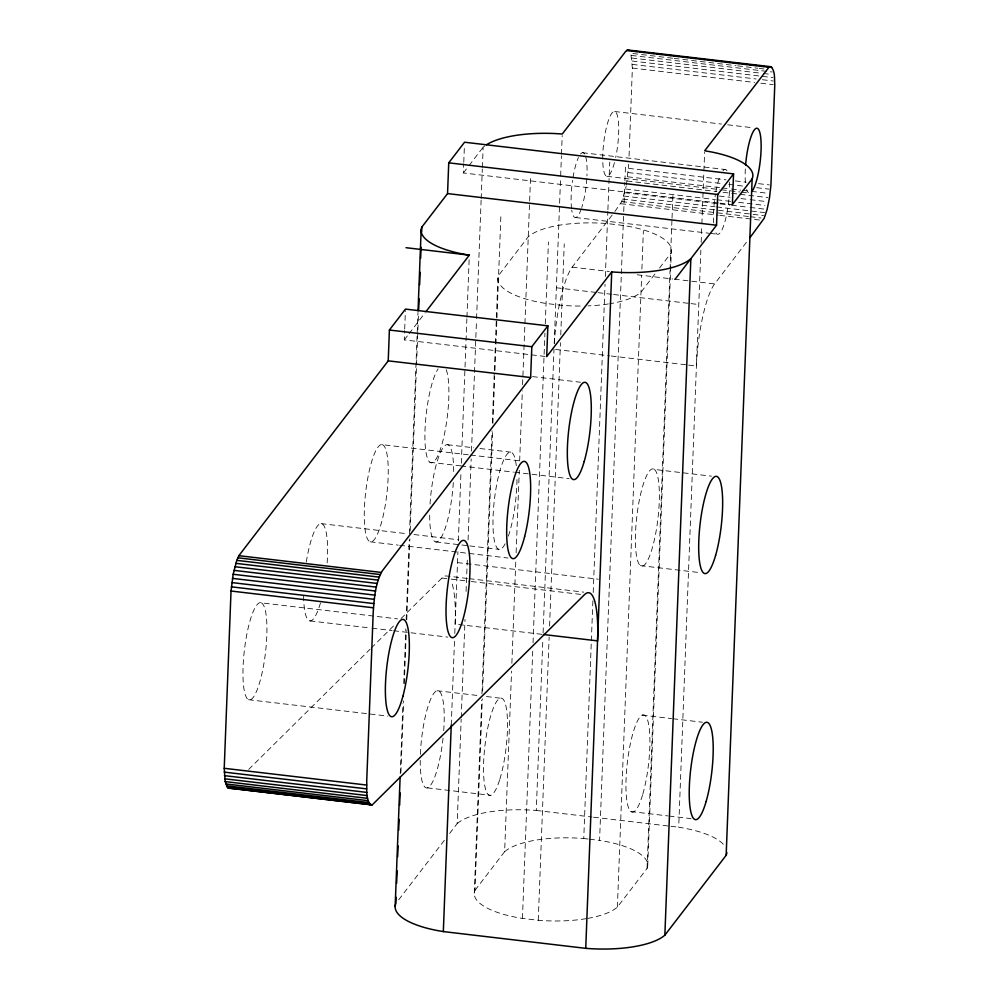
<?xml version="1.0" encoding="UTF-8"?>
<svg xmlns="http://www.w3.org/2000/svg" width="999" height="999" viewBox="0 0 999 999"><rect width="100%" height="100%" fill="white"/><g stroke="black" fill="none" stroke-linecap="round" stroke-linejoin="round"><path stroke-width="0.75" stroke-dasharray="5 3.75" d="M672.589 58.204L630.806 53.284L632.367 68.082L628.92 159.64M545.154 356.456L404.283 339.91L404.645 330.657M404.695 329.121L405.407 310.627M400.262 773.775L402.959 703.646M403.733 683.378L405.831 628.833M406.193 619.48L409.24 539.984M409.478 533.753L417.982 312.437M400.886 772.589L403.646 700.898M404.295 683.753L406.331 630.756M406.755 619.855L409.865 538.811M410.164 531.006L418.544 312.812M718.456 202.984L463.374 172.964L463.723 163.749M463.786 162.213L464.373 146.828M451.261 725.049L454.545 639.635M454.782 633.428L457.917 551.748M458.341 540.884L461.026 471.004M461.326 463.236L466.87 318.818M466.933 317.257L469.193 258.254M449.625 833.466L457.167 823.626L461.176 719.205M461.238 717.644L465.01 619.455M466.083 591.396L467.407 557.117M468.069 539.972L471.178 458.916M471.478 451.123L476.511 320.204M476.56 318.644L481.118 200.187M481.181 198.639L482.317 169.018M482.367 167.457L483.154 147.203A73.439 24.513 2.2 0 1 486.438 144.768M474.288 893.094L481.705 700.049M481.943 693.818L492.045 430.719M492.345 422.939L495.342 345.105M495.404 343.544L497.914 278.159M586.213 918.655A73.439 24.513 2.2 0 1 538.261 920.279L522.44 918.418A73.439 24.513 2.2 0 1 474.975 890.346L482.33 698.863M482.629 691.083L492.619 431.093M492.919 423.314L494.705 376.598M494.942 370.379L500.961 213.923M474.975 890.346L504.632 851.697L511.575 671.103M511.875 663.324L515.884 559.015M516.121 552.784L519.293 470.279M519.655 460.939L522.34 390.884M522.577 384.652L530.619 175.262M522.44 918.418L532.792 649.088M533.029 642.856L544.93 333.054M545.292 323.713L548.426 241.983M457.167 823.626A73.439 24.513 2.2 0 1 536.276 810.464L542.869 639.073M543.106 632.842L553.995 349.263M554.233 343.107L560.601 177.51M560.651 175.961L561.426 155.769M561.488 154.221L562.212 135.589M538.261 920.279L549.15 636.937M549.575 626.036L560.451 342.707M560.751 334.915L564.248 243.843M504.632 851.697A73.439 24.513 2.2 0 1 583.753 838.523L591.283 642.369M591.346 640.809L592.907 600.337M593.206 592.557L605.044 284.303M605.344 276.523L607.854 211.288M607.904 209.753L609.74 162.1M587.637 918.406A73.439 24.513 2.2 0 0 617.382 907.104L647.052 868.456A73.439 24.513 2.2 0 0 599.575 840.396L621.291 275.274M621.341 273.714L623.676 213.149M623.726 211.613L624.85 182.405M624.912 180.869L625.561 163.961M617.382 907.104L641.658 275.262M641.895 269.106L643.368 230.682M647.052 868.456L670.017 270.642M670.079 269.081L671.965 219.693M672.027 218.157L673.039 192.02M647.739 865.708L671.353 250.774M723.288 844.205A73.439 24.513 2.2 0 0 678.696 827.222L700.861 250.175M701.161 242.407L701.81 225.324M701.872 223.776L703.845 172.527M703.895 170.979L704.62 152.347M626.385 185.102L628.733 164.248M614.897 211.488L621.74 201.586L626.123 186.401M688.673 365.11L696.403 366.021A66.046 14.323 -83.3 0 1 714.597 283.916L748.176 239.985M463.374 172.964L468.081 166.833M469.031 165.609L483.154 147.203M404.283 339.91L408.054 334.99M409.003 333.766L425.025 312.874M554.283 343.818A66.046 14.323 -83.3 0 1 572.177 267.158L613.948 212.725M654.907 274.051L641.008 292.17A73.439 24.513 2.2 0 1 609.84 303.721M659.552 268.007L670.666 253.521A73.439 24.513 2.2 0 0 623.201 225.449L607.38 223.589A73.439 24.513 2.2 0 0 528.259 236.763L498.601 275.412A73.439 24.513 2.2 0 0 546.066 303.471L561.888 305.332A73.439 24.513 2.2 0 0 581.231 306.044M398.688 899.824L444.905 839.61M248.689 769.43L370.154 649.138M371.253 648.051L394.443 625.074M401.074 618.518L441.933 578.059A70.442 15.272 -83.3 0 1 445.979 575.936L467.644 578.483M674.138 58.392L736.063 65.672M737.612 65.859L757.729 68.219M759.277 68.407L763.923 68.956M631.368 55.42L772.227 72.003M631.818 58.017L761.837 73.314M763.386 73.501L771.128 74.413M632.13 61.026L772.989 77.61M632.317 64.398L756.156 78.971M762.349 79.708L773.176 80.981M632.367 68.082L754.657 82.48M760.851 83.204L773.226 84.665M614.647 111.501L721.453 124.063M727.647 124.8L752.422 127.71M582.529 152.71L724.937 169.468M628.521 168.356L726.036 179.832M735.326 180.919L746.166 182.193M758.541 183.654L769.38 184.927M628.159 172.565L722.589 183.666M728.783 184.403L742.707 186.039M756.643 187.675L769.03 189.136M627.684 176.798L720.566 187.737M722.115 187.912L729.844 188.823M731.393 189.011L740.684 190.097M742.232 190.285L749.974 191.196M751.523 191.371L768.543 193.381M606.818 176.299L719.817 189.598M721.365 189.785L739.947 191.97M741.483 192.145L749.225 193.057A32.642 7.08 -83.3 0 1 746.653 189.473M627.085 181.006L716.87 191.571M723.064 192.295L738.536 194.118M740.084 194.305L767.956 197.577M719.268 196.029L730.094 197.303M740.933 198.576L748.676 199.488M750.224 199.675L767.244 201.673M625.586 189.011L715.371 199.575M716.92 199.763L730.843 201.398M738.586 202.31L764.897 205.407M720.004 203.172L732.367 204.62M624.712 192.682L729.969 205.057M731.518 205.245L748.538 207.255M750.087 207.43L765.571 209.253M623.763 196.029L715.084 206.781M716.633 206.955L764.622 212.612M622.764 199.026L763.623 215.597M621.74 201.586L748.663 216.521M750.212 216.708L761.051 217.982M620.691 203.696L718.206 215.172M719.755 215.359L763.099 220.454M575.649 217.545L708.778 233.217M710.326 233.391L718.056 234.303M572.177 267.158L609.328 271.528M637.2 274.8L672.802 278.996M674.35 279.171L714.597 283.916M556.356 287.762L596.603 292.507M598.151 292.682L612.087 294.33M613.636 294.505L689.485 303.434M691.033 303.621L698.776 304.52M555.544 349.438L609.727 355.819M611.276 356.006L687.125 364.922M532.504 376.598L580.494 382.242M447.54 444.717L473.776 447.802M479.957 448.526L510.826 452.16M654.382 469.443A48.963 10.614 -83.3 0 1 652.322 547.914A48.963 10.614 -83.3 0 1 635.439 535.239A48.963 10.614 -83.3 0 1 654.382 469.443L711.5 476.161M382.267 444.667A48.963 10.614 -83.3 0 1 382.242 519.755A48.963 10.614 -83.3 0 1 364.26 515.309A48.963 10.614 -83.3 0 1 382.267 444.667L468.943 454.87M470.492 455.044L520.029 460.876M429.87 462.275L460.489 465.859M460.826 465.921L513.461 472.115M514.672 472.227L569.18 478.671M321.154 523.626L407.842 533.828M414.023 534.552L458.916 539.835M640.384 565.621L700.586 572.702M435.814 541.933L468.231 545.741M469.78 545.929L499.1 549.375M370.242 541.82L398.114 545.092M399.65 545.279L508.016 558.029M457.505 562.612L598.364 579.195M469.193 578.671L583.741 592.145M441.933 578.059L449.675 578.97M451.223 579.145L469.792 581.331M471.341 581.518L581.243 594.455M541.82 634.315L455.144 624.113A70.442 15.272 -83.3 0 0 451.061 580.881M261.401 602.872A48.963 10.614 -83.3 0 1 260.489 679.52A48.963 10.614 -83.3 0 1 242.969 671.478A48.963 10.614 -83.3 0 1 261.401 602.872L397.614 618.905M310.052 620.903L370.429 628.009M371.978 628.196L392.095 630.556M393.643 630.744L447.827 637.125M437.1 690.721L478.771 695.629M486.488 696.54L500.387 698.176M642.232 715.134L671.565 718.581M672.764 718.731L702.434 722.215M248.501 699.712L387.824 716.108M630.881 811.55L667.931 815.908M669.13 816.058L691.083 818.643M427.36 787.874L490.646 795.316M536.276 810.464L592.007 817.02M593.556 817.207L669.405 826.136M670.953 826.31L678.696 827.222M583.753 838.523L588.074 839.035M589.51 839.21L599.575 840.396M608.403 303.946A73.439 24.513 2.2 0 1 588.061 305.881M420.367 754.395A48.963 10.614 -83.3 0 1 434.952 692.082A48.963 10.614 -83.3 0 1 443.681 731.068M443.044 738.086A48.963 10.614 -83.3 0 1 429.42 786.6A48.963 10.614 -83.3 0 1 420.229 760.301M430.045 504.083A48.963 10.614 -83.3 0 1 443.469 447.165A48.963 10.614 -83.3 0 1 453.658 473.501M453.309 482.567A48.963 10.614 -83.3 0 1 439.685 539.722A48.963 10.614 -83.3 0 1 429.72 511.675M505.119 543.806A48.963 10.614 -83.3 0 1 493.044 527.697A48.963 10.614 -83.3 0 1 502.385 463.199A48.963 10.614 -83.3 0 1 516.358 466.221M516.958 479.508A48.963 10.614 -83.3 0 1 508.229 536.475M722.951 170.804A32.642 7.08 -83.3 0 1 728.096 173.376M729.37 182.13A32.642 7.08 -83.3 0 1 724.562 222.927A32.642 7.08 -83.3 0 1 714.909 230.407M713.723 222.977A32.642 7.08 -83.3 0 1 715.421 194.355M715.896 191.633A32.642 7.08 -83.3 0 1 720.354 175.424M745.441 182.655A32.642 7.08 -83.3 0 1 745.391 167.795M602.734 158.978A32.642 7.08 -83.3 0 1 614.185 111.476A32.642 7.08 -83.3 0 1 615.684 157.492M614.447 162.625A32.642 7.08 -83.3 0 1 602.747 160.452M580.544 154.046A32.642 7.08 -83.3 0 1 585.264 155.382M585.676 156.618A32.642 7.08 -83.3 0 1 586.95 175.886M586.8 178.621A32.642 7.08 -83.3 0 1 581.768 207.43M581.268 208.916A32.642 7.08 -83.3 0 1 571.74 210.077M571.553 208.679A32.642 7.08 -83.3 0 1 572.577 180.357M573.001 177.585A32.642 7.08 -83.3 0 1 578.458 157.492M306.306 561.987A48.963 10.614 -83.3 0 1 321.303 523.638A48.963 10.614 -83.3 0 1 327.048 564.235M320.467 602.946A48.963 10.614 -83.3 0 1 303.833 602.26M303.746 600.799A48.963 10.614 -83.3 0 1 303.621 596.203M446.216 369.73A48.963 10.614 -83.3 0 1 441.808 444.73A48.963 10.614 -83.3 0 1 425.062 442.907A48.963 10.614 -83.3 0 1 438.136 368.843M499.825 779.245A48.963 10.614 -83.3 0 0 503.059 699.15A48.963 10.614 -83.3 0 0 483.666 761.837A48.963 10.614 -83.3 0 0 499.825 779.245M642.807 794.105A48.963 10.614 -83.3 0 0 644.979 715.459A48.963 10.614 -83.3 0 0 625.998 780.956A48.963 10.614 -83.3 0 0 642.807 794.105"/><path stroke-width="1.5" d="M371.328 805.032L370.404 804.744C365.434 798.139 367.058 788.785 366.72 780.993L373.226 611.888C374.288 597.989 375.312 583.191 382.317 570.829L530.644 377.535L531.818 346.715L547.877 325.824L405.457 309.091L389.398 330.032L388.224 360.851L238.861 555.681L236.788 560.364L233.167 574.275L231.031 591.021L224.226 768.293L225.175 781.593L227.997 787.986L372.327 804.782L584.34 594.817A70.442 15.272 -83.3 0 1 597.552 640.871L543.369 634.49M547.877 325.824L546.703 356.631L611.725 271.903A73.439 24.513 2.2 0 0 690.846 258.741L664.859 935.176A73.439 24.513 2.2 0 1 585.739 948.338L443.331 931.58A73.439 24.513 2.2 0 1 395.854 903.521L396.091 897.277M395.167 906.255L400.137 776.897M418.044 310.876L421.153 229.832M396.64 883.253L397.115 870.791M397.652 856.755L398.077 845.853M398.676 830.269L399.088 819.355M399.625 805.319L400.112 792.856M418.668 309.69L419.093 298.776M419.63 284.752L420.104 272.29M420.641 258.254L421.066 247.352M421.665 231.756L421.84 227.085L447.552 193.581L448.738 162.837L464.56 142.22L733.553 173.876L732.367 204.62L752.147 178.858A73.439 24.513 2.2 0 0 704.682 150.787L768.98 67.245L770.903 66.721C775.561 71.179 774.2 78.946 774.774 84.84L770.928 185.115L769.505 197.765L767.12 209.44L764.148 218.344L750.037 237.537M443.331 931.58L451.261 725.049M585.739 948.338L611.725 271.903M675.024 279.358L716.545 225.237L717.732 194.493L733.553 173.876M664.859 935.176L726.161 855.294L752.147 178.858M425.961 311.651L469.318 255.145A73.439 24.513 2.2 0 1 421.84 227.085M629.345 50.537L627.559 49.95L625.549 51.573L562.262 134.028A73.439 24.513 2.2 0 0 486.438 144.768M228.921 788.273L233.004 788.386M627.559 49.95L770.903 66.721M632.442 50.899L637.087 51.449M640.184 51.811L644.83 52.36M649.475 52.91L654.12 53.447M657.217 53.809L661.862 54.358M666.495 54.908L671.141 55.457M674.238 55.819L678.883 56.369M683.528 56.906L688.174 57.455M691.271 57.817L695.916 58.367M700.561 58.916L705.194 59.465M708.291 59.828L712.936 60.377M716.033 60.739L722.227 61.463M725.324 61.826L729.969 62.375M733.066 62.737L739.248 63.474M742.344 63.836L746.99 64.386M750.087 64.748L756.28 65.472M759.377 65.834L764.023 66.384M767.12 66.746L771.765 67.295M626.573 50.487L768.98 67.245M448.738 162.837L717.732 194.493M447.552 193.581L716.545 225.237M406.019 247.702L469.318 255.145M389.398 330.032L531.818 346.715M388.224 360.851L530.644 377.535M238.861 555.681L381.268 572.439M237.812 557.792L380.219 574.55M236.788 560.364L379.195 577.122M235.789 563.349L378.196 580.107M234.84 566.708L377.247 583.466M233.966 570.367L376.373 587.125M233.167 574.275L375.574 591.046M232.455 578.371L374.875 595.129M231.868 582.579L374.275 599.338M231.381 586.825L373.801 603.583M231.031 591.021L373.439 607.792M224.226 768.293L366.633 785.052M224.263 772.115L366.67 788.873M224.438 775.636L366.845 792.394M224.738 778.808L367.157 795.566M225.175 781.593L367.582 798.351M225.724 783.928L368.132 800.686M226.386 785.788L368.793 802.559M227.148 787.15L369.555 803.908M236.101 788.76L240.747 789.297M243.843 789.672L250.037 790.396M253.134 790.758L257.779 791.308M260.864 791.67L267.058 792.394M270.155 792.769L274.8 793.306M277.897 793.681L284.091 794.405M287.188 794.767L291.833 795.316M294.93 795.679L301.111 796.403M304.208 796.765L308.853 797.314M311.95 797.677L318.144 798.413M321.241 798.775L325.886 799.325M328.983 799.687L335.164 800.411M338.261 800.773L342.907 801.323M346.004 801.685L352.197 802.422M355.294 802.784L359.94 803.333M363.037 803.696L372.327 804.782M227.997 787.986L370.404 804.744M726.847 852.547A73.439 24.513 2.2 0 1 726.161 855.294M745.591 165.022A32.642 7.08 -83.3 0 1 755.344 128.834A32.642 7.08 -83.3 0 1 760.951 152.61A32.642 7.08 -83.3 0 1 751.847 191.546M715.609 555.369A48.963 10.614 -83.3 0 0 717.669 476.885A48.963 10.614 -83.3 0 0 698.738 542.682A48.963 10.614 -83.3 0 0 715.609 555.369M706.106 801.548A48.963 10.614 -83.3 0 0 708.279 722.901A48.963 10.614 -83.3 0 0 689.285 788.411A48.963 10.614 -83.3 0 0 706.106 801.548M402.909 696.278A48.963 10.614 -83.3 0 0 403.808 619.63A48.963 10.614 -83.3 0 0 385.377 688.236A48.963 10.614 -83.3 0 0 402.909 696.278M461.613 623.726A48.963 10.614 -83.3 0 0 466.121 542.157A48.963 10.614 -83.3 0 0 446.303 601.186A48.963 10.614 -83.3 0 0 461.613 623.726M524.65 536.513A48.963 10.614 -83.3 0 0 524.675 461.426A48.963 10.614 -83.3 0 0 506.668 532.067A48.963 10.614 -83.3 0 0 524.65 536.513M584.215 461.488A48.963 10.614 -83.3 0 0 586.351 382.904A48.963 10.614 -83.3 0 0 567.382 448.514A48.963 10.614 -83.3 0 0 584.215 461.488"/></g></svg>
